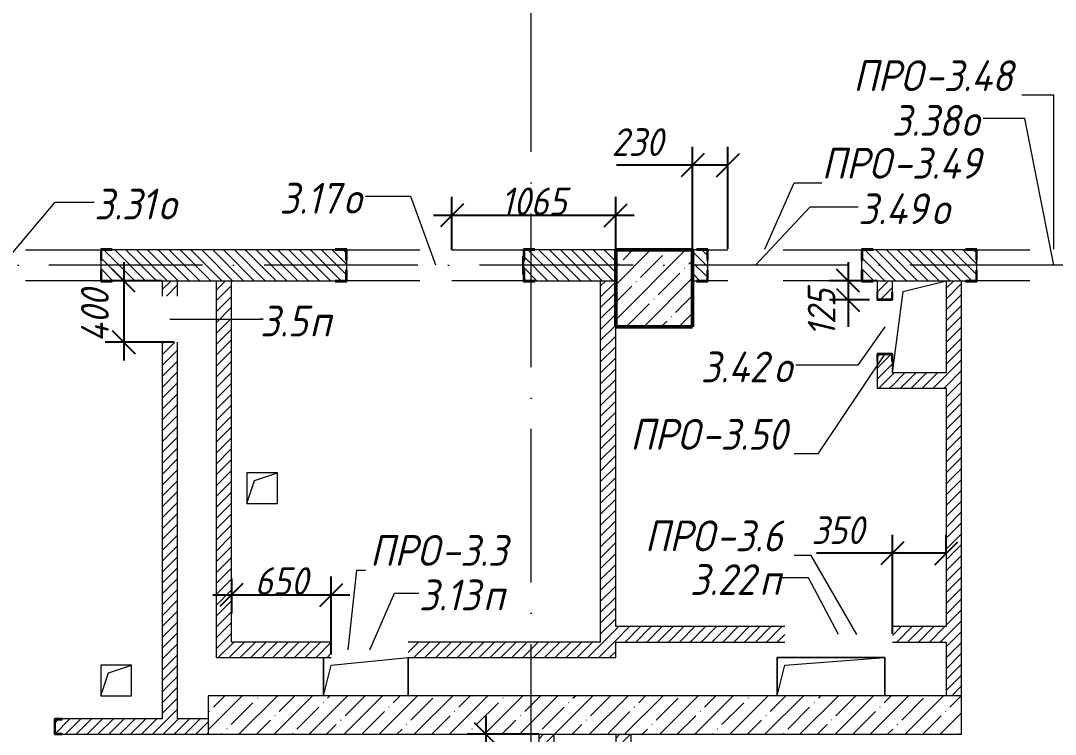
# Model space of a CAD drawing. Header units: millimetres. Extents: x -537608 to 253996, y -217170 to 186033.
# Drawn here: x -172156 to -165425, y 86115 to 90756 of the extents above; entities that cross this region are included whole.
import ezdxf

# ---------------------------------------------------------------- set-up
doc = ezdxf.new("R2010")
doc.units = ezdxf.units.MM
doc.linetypes.add('50_200_ШТРИХ_1Т_ш5_п1_п1_', pattern=[1400, 1000, -200, 0, -200])
for name, color, linetype, lineweight in [('A-____-____-DIMS', 7, 'Continuous', 9), ('A-FLOR-____-OTLN', 7, 'Continuous', 9), ('A-GENM-____-IDEN', 7, 'Continuous', 9), ('A-GENM-____-MCUT', 7, 'Continuous', 25), ('A-GENM-____-OTLN', 7, 'Continuous', 9), ('A-GENM-____-OTLN-1', 7, 'Continuous', 25), ('A-GLAZ-____-IDEN', 7, 'Continuous', 9), ('A-WALL-____-MCUT-1', 7, 'Continuous', 9), ('A-WALL-____-MCUT-3', 7, 'Continuous', 9), ('A-WALL-____-PATT-1', 7, 'Continuous', 9), ('A-WALL-FNSH-MCUT-1', 7, 'Continuous', 9), ('I-WALL-____-OTLN', 7, 'Continuous', 9), ('S-COLS-____-MCUT', 7, 'Continuous', 50), ('S-COLS-____-OTLN', 7, 'Continuous', 9), ('S-GRID-____-OTLN-1', 7, '50_200_ШТРИХ_1Т_ш5_п1_п1_', 9)]:
    doc.layers.add(name, color=color, linetype=linetype, lineweight=lineweight)
doc.styles.add('ISOCPEUR_I_10', font='isocpeui.ttf', dxfattribs={"width": 0.9, "height": 180})
doc.styles.add('ISOCPEUR_I_9', font='isocpeui.ttf', dxfattribs={"width": 0.9, "height": 250})
doc.dimstyles.new('ISO-1_8_0_9К_СРЕДНИЙ_Кладочные_3', dxfattribs={"dimscale": 304.8, "dimtxt": 179.276612, "dimasz": 0.492126, "dimexe": 0.393701, "dimexo": 0, "dimgap": 0, "dimtad": 1, "dimdec": 3, "dimrnd": 0.001, "dimdsep": 46, "dimtxsty": 'ISOCPEUR_I_10', "dimblk1": 'OBLIQUE', "dimblk2": 'OBLIQUE', "dimsah": 1, "dimcen": 0.09, "dimdle": 0.393701, "dimazin": 0, "dimtfac": 1, "dimtdec": 4, "dimtix": 1, "dimtmove": 0, "dimatfit": 3, "dimfxl": 1, "dimtvp": 1, "dimtolj": 1, "dimtzin": 0, "dimarcsym": 2})
doc.dimstyles.new('ISO-1_8_0_9К_СРЕДНИЙ_Кладочные_4', dxfattribs={"dimscale": 304.8, "dimtxt": 179.276612, "dimasz": 0.492126, "dimexe": 0.393701, "dimexo": 0, "dimgap": 0, "dimtad": 1, "dimdec": 3, "dimrnd": 0.001, "dimdsep": 46, "dimtxsty": 'ISOCPEUR_I_10', "dimblk1": 'OBLIQUE', "dimblk2": 'OBLIQUE', "dimsah": 1, "dimcen": 0.09, "dimdle": 0.393701, "dimazin": 0, "dimtfac": 1, "dimtdec": 4, "dimtix": 1, "dimtmove": 1, "dimatfit": 3, "dimfxl": 1, "dimtvp": 1, "dimtolj": 1, "dimtzin": 0, "dimarcsym": 2})
doc.dimstyles.new('ISO-1_8_0_9К_СРЕДНИЙ_Кладочные_5', dxfattribs={"dimscale": 304.8, "dimtxt": 179.276612, "dimasz": 0.492126, "dimexe": 0.393701, "dimexo": 0, "dimgap": 0, "dimtad": 1, "dimdec": 3, "dimrnd": 0.001, "dimdsep": 46, "dimtxsty": 'ISOCPEUR_I_10', "dimblk1": 'OBLIQUE', "dimblk2": 'OBLIQUE', "dimsah": 1, "dimcen": 0.09, "dimdle": 0.393701, "dimazin": 0, "dimtfac": 1, "dimtdec": 4, "dimtix": 1, "dimtmove": 2, "dimatfit": 3, "dimfxl": 1, "dimtvp": 1, "dimtolj": 1, "dimtzin": 0, "dimarcsym": 2})
pattern_1 = [(135, (-178684.97, 83184.237), (-35.35534, -35.35534), [])]
pattern_2 = [(45, (-178684.97, 83184.237), (-35.35534, 35.35534), [])]

# ---------------------------------------------------------------- blocks, each defined once
blk = doc.blocks.new('BSC_Колонна _Прямоугольная - 500х500-V70-АР1_План отверстий 3 этажа в осях 1-64_А-ГГ')
at = {"layer": 'S-COLS-____-OTLN'}
h = blk.add_hatch(dxfattribs=at)
h.set_pattern_fill('FP_107', color=256, style=0, pattern_type=2)
h.set_pattern_definition([(45, (-10650, -5831.04), (-114.0493, 114.0493), []), (45, (-10535.95, -5831.04), (-114.0493, 114.0493), [201.612, -40.322, 3.353, -36.97])])
h.paths.add_polyline_path([(-58.9, -250), (250, -250), (250, 250), (-250, 250), (-250, -250)], flags=0)
at = {"layer": 'S-COLS-____-MCUT'}
for p, q in [((250, 250), (-250, 250)), ((-250, 250), (-250, -250)), ((250, -250), (250, 250)), ((-250, -250), (250, -250))]:
    blk.add_line(p, q, dxfattribs=at)
blk = doc.blocks.new('Фахверк_СКБ_Уголок - 200_3960_зеркало-28268689-АР1_План отверстий 3 этажа в осях 1-64_А-ГГ')
at = {"layer": 'A-GENM-____-MCUT'}
for p, q in [((200, 156), (125, 156)), ((125, 156), (125, 81)), ((131, 81), (131, 150)), ((131, 150), (200, 150)), ((200, 150), (200, 156)), ((125, 81), (131, 81)), ((131, 19), (125, 19)), ((125, 19), (125, -56)), ((131, -50), (131, 19)), ((125, -56), (200, -56)), ((200, -50), (131, -50)), ((200, -56), (200, -50))]:
    blk.add_line(p, q, dxfattribs=at)
blk = doc.blocks.new('154_Стойка_СКБ_Уголок - СМ-2180_200-28268025-АР1_План отверстий 3 этажа в осях 1-64_А-ГГ')
at = {"layer": 'A-GENM-____-MCUT'}
for p, q in [((125, 156), (125, 81)), ((200, 156), (125, 156)), ((131, 81), (131, 150)), ((131, 150), (200, 150)), ((200, 150), (200, 156)), ((125, 81), (131, 81)), ((131, 19), (125, 19)), ((125, 19), (125, -56)), ((131, -50), (131, 19)), ((125, -56), (200, -56)), ((200, -50), (131, -50)), ((200, -56), (200, -50))]:
    blk.add_line(p, q, dxfattribs=at)
blk = doc.blocks.new('Стойка_Влож_Полоса боковая - Полоса-V165-АР1_План отверстий 3 этажа в осях 1-64_А-ГГ')
at = {"layer": 'A-GENM-____-OTLN'}
for p, q in [((-5, 60), (0, 60)), ((-5, -60), (-5, 60)), ((0, -60), (-5, -60))]:
    blk.add_line(p, q, dxfattribs=at)
blk = doc.blocks.new('154_Фахверк_СКБ_Швеллер - Тип_100_3960-28331862-АР1_План отверстий 3 этажа в осях 1-64_А-ГГ')
at = {"layer": 'A-GENM-____-MCUT'}
for p, q in [((175, 50), (125, 50)), ((125, 50), (125, -50)), ((128, 47), (175, 47)), ((128, -47), (128, 47)), ((175, 47), (175, 50)), ((125, -50), (175, -50)), ((175, -47), (128, -47)), ((175, -50), (175, -47))]:
    blk.add_line(p, q, dxfattribs=at)
blk = doc.blocks.new('AR_Отверстие прямоугольное _в плите_ - AR_Отверстие прямоугольное _в плите_-30459207-АР1_План отверстий 3 этажа в осях 1-64_А-ГГ')
at = {"layer": 'A-GENM-____-OTLN'}
for p, q in [((100, 100), (-100, 100)), ((-100, 100), (-100, -100)), ((-50, 50), (100, 100)), ((100, -100), (100, 100)), ((-100, -100), (-50, 50)), ((-100, -100), (100, -100))]:
    blk.add_line(p, q, dxfattribs=at)
blk = doc.blocks.new('AR_Отверстие прямоугольное _в плите_ - AR_Отверстие прямоугольное _в плите_-30459209-АР1_План отверстий 3 этажа в осях 1-64_А-ГГ')
at = {"layer": 'A-GENM-____-OTLN'}
for p, q in [((-275, 125), (-275, -125)), ((-275, -125), (-225, 75)), ((-225, 75), (275, 125)), ((275, -125), (275, 125))]:
    blk.add_line(p, q, dxfattribs=at)
blk = doc.blocks.new('AR_Отверстие прямоугольное _в плите_ - AR_Отверстие прямоугольное _в плите_-30459221-АР1_План отверстий 3 этажа в осях 1-64_А-ГГ')
at = {"layer": 'A-GENM-____-OTLN'}
for p, q in [((350, 125), (-350, 125)), ((-350, 125), (-350, -125)), ((-350, -125), (-300, 75)), ((-300, 75), (350, 125)), ((350, -125), (350, 125))]:
    blk.add_line(p, q, dxfattribs=at)
blk = doc.blocks.new('AR_Отверстие прямоугольное _в плите_ - AR_Отверстие прямоугольное _в плите_-30552533-АР1_План отверстий 3 этажа в осях 1-64_А-ГГ')
at = {"layer": 'A-GENM-____-OTLN'}
for p, q in [((-105, 230), (175, 300)), ((-175, -300), (-105, 230))]:
    blk.add_line(p, q, dxfattribs=at)
blk = doc.blocks.new('154_Фахверк_СКБ_Швеллер - Тип_100_3960_зеркало-29769493-АР1_План отверстий 3 этажа в осях 1-64_А-ГГ')
at = {"layer": 'A-GENM-____-MCUT'}
for p, q in [((175, 50), (125, 50)), ((125, 50), (125, -50)), ((128, 47), (175, 47)), ((128, -47), (128, 47)), ((175, 47), (175, 50)), ((125, -50), (175, -50)), ((175, -47), (128, -47)), ((175, -50), (175, -47))]:
    blk.add_line(p, q, dxfattribs=at)
blk = doc.blocks.new('_Oblique')
at = {"color": 0, "linetype": 'ByBlock', "lineweight": -2}
blk.add_line((-0.5, -0.5), (0.5, 0.5), dxfattribs=at)
blk = doc.blocks.new('*D1095')
at = {"layer": 'A-____-____-DIMS', "color": 0, "lineweight": -2, "transparency": 16777216}
for p, q in [((-171485.6, 89185.3), (-171485.6, 88545.3)), ((-171235, 89065.3), (-171605.6, 89065.3)), ((-171159.5, 88665.3), (-171605.6, 88665.3))]:
    blk.add_line(p, q, dxfattribs=at)
at = {"layer": 'Defpoints', "color": 0, "transparency": 16777216}
for p in [(-171235, 89065.3), (-171485.6, 88665.3), (-171159.5, 88665.3)]:
    blk.add_point(p, dxfattribs=at)
at = {"layer": 'A-____-____-DIMS', "color": 0, "lineweight": -2, "transparency": 16777216, "xscale": 150, "yscale": 150, "zscale": 150}
for p, rotation in [((-171485.6, 89065.3), 90), ((-171485.6, 88665.3), 270)]:
    blk.add_blockref('_Oblique', p, dxfattribs=dict(at, rotation=rotation))
at = {"layer": 'A-____-____-DIMS', "color": 0, "transparency": 16777216, "insert": (-171762.8, 88665.7), "char_height": 180, "width": 426.127, "attachment_point": 1, "rotation": 90, "line_spacing_factor": 1.149209, "style": 'ISOCPEUR_I_10'}
blk.add_mtext('\\A1;400', dxfattribs=at)
blk = doc.blocks.new('*D1099')
at = {"layer": 'A-____-____-DIMS', "color": 0, "lineweight": -2, "transparency": 16777216}
for p, q in [((-166485, 86767.8), (-166485, 87412.8)), ((-166135, 87283.7), (-166135, 87412.8)), ((-166485, 87292.8), (-166979.1, 87292.8)), ((-166135, 87292.8), (-166605, 87292.8))]:
    blk.add_line(p, q, dxfattribs=at)
at = {"layer": 'Defpoints', "color": 0, "transparency": 16777216}
for p in [(-166135, 87292.8), (-166135, 87283.7), (-166485, 86767.8)]:
    blk.add_point(p, dxfattribs=at)
at = {"layer": 'A-____-____-DIMS', "color": 0, "lineweight": -2, "transparency": 16777216, "xscale": 150, "yscale": 150, "zscale": 150, "rotation": 180}
blk.add_blockref('_Oblique', (-166485, 87292.8), dxfattribs=at)
at = {"layer": 'A-____-____-DIMS', "color": 0, "lineweight": -2, "transparency": 16777216, "xscale": 150, "yscale": 150, "zscale": 150}
blk.add_blockref('_Oblique', (-166135, 87292.8), dxfattribs=at)
at = {"layer": 'A-____-____-DIMS', "color": 0, "transparency": 16777216, "insert": (-167011.8, 87532.8), "char_height": 180, "width": 409.578, "attachment_point": 1, "line_spacing_factor": 1.149209, "style": 'ISOCPEUR_I_10'}
blk.add_mtext('\\A1;350', dxfattribs=at)
blk = doc.blocks.new('*D1100')
at = {"layer": 'A-____-____-DIMS', "color": 0, "lineweight": -2, "transparency": 16777216}
for p, q in [((-170785, 87127.5), (-170785, 86901.4)), ((-170135, 86633.3), (-170135, 87141.4)), ((-170905, 87021.4), (-170015, 87021.4))]:
    blk.add_line(p, q, dxfattribs=at)
at = {"layer": 'Defpoints', "color": 0, "transparency": 16777216}
for p in [(-170785, 87127.5), (-170135, 87021.4), (-170135, 86633.3)]:
    blk.add_point(p, dxfattribs=at)
at = {"layer": 'A-____-____-DIMS', "color": 0, "lineweight": -2, "transparency": 16777216, "xscale": 150, "yscale": 150, "zscale": 150, "rotation": 180}
blk.add_blockref('_Oblique', (-170785, 87021.4), dxfattribs=at)
at = {"layer": 'A-____-____-DIMS', "color": 0, "lineweight": -2, "transparency": 16777216, "xscale": 150, "yscale": 150, "zscale": 150}
blk.add_blockref('_Oblique', (-170135, 87021.4), dxfattribs=at)
at = {"layer": 'A-____-____-DIMS', "color": 0, "transparency": 16777216, "insert": (-170460, 87111.4), "char_height": 180, "width": 409.578, "attachment_point": 5, "style": 'ISOCPEUR_I_10'}
blk.add_mtext('\\A1;650', dxfattribs=at)
blk = doc.blocks.new('*D1101')
at = {"layer": 'A-____-____-DIMS', "color": 0, "lineweight": -2, "transparency": 16777216}
for p, q in [((-169129.5, 86235.3), (-169129.5, 85965.3)), ((-168785, 86115.3), (-169249.5, 86115.3)), ((-168719.8, 85965.3), (-169249.5, 85965.3)), ((-169129.5, 85965.3), (-169129.5, 85803.2))]:
    blk.add_line(p, q, dxfattribs=at)
at = {"layer": 'Defpoints', "color": 0, "transparency": 16777216}
for p in [(-168785, 86115.3), (-169129.5, 85965.3), (-168719.8, 85965.3)]:
    blk.add_point(p, dxfattribs=at)
at = {"layer": 'A-____-____-DIMS', "color": 0, "lineweight": -2, "transparency": 16777216, "xscale": 150, "yscale": 150, "zscale": 150}
for p, rotation in [((-169129.5, 86115.3), 90), ((-169129.5, 85965.3), 270)]:
    blk.add_blockref('_Oblique', p, dxfattribs=dict(at, rotation=rotation))
at = {"layer": 'A-____-____-DIMS', "color": 0, "transparency": 16777216, "insert": (-169389.8, 85739.1), "char_height": 180, "width": 368.207, "attachment_point": 1, "rotation": 90, "line_spacing_factor": 1.149209, "style": 'ISOCPEUR_I_10'}
blk.add_mtext('\\A1;150', dxfattribs=at)
blk = doc.blocks.new('*D1279')
at = {"layer": 'A-____-____-DIMS', "color": 0, "lineweight": -2, "transparency": 16777216}
for p, q in [((-169350, 89265.3), (-169350, 89610.8)), ((-168285, 89265.3), (-168285, 89610.8)), ((-169470, 89490.8), (-168165, 89490.8))]:
    blk.add_line(p, q, dxfattribs=at)
at = {"layer": 'Defpoints', "color": 0, "transparency": 16777216}
for p in [(-168285, 89490.8), (-169350, 89265.3), (-168285, 89265.3)]:
    blk.add_point(p, dxfattribs=at)
at = {"layer": 'A-____-____-DIMS', "color": 0, "lineweight": -2, "transparency": 16777216, "xscale": 150, "yscale": 150, "zscale": 150, "rotation": 180}
blk.add_blockref('_Oblique', (-169350, 89490.8), dxfattribs=at)
at = {"layer": 'A-____-____-DIMS', "color": 0, "lineweight": -2, "transparency": 16777216, "xscale": 150, "yscale": 150, "zscale": 150}
blk.add_blockref('_Oblique', (-168285, 89490.8), dxfattribs=at)
at = {"layer": 'A-____-____-DIMS', "color": 0, "transparency": 16777216, "insert": (-168817.5, 89580.8), "char_height": 180, "width": 504.733, "attachment_point": 5, "style": 'ISOCPEUR_I_10'}
blk.add_mtext('\\A1;1065', dxfattribs=at)
blk = doc.blocks.new('*D1280')
at = {"layer": 'A-____-____-DIMS', "color": 0, "lineweight": -2, "transparency": 16777216}
for p, q in [((-167785, 89265.3), (-167785, 89936.5)), ((-167555, 89271.3), (-167555, 89936.5)), ((-167785, 89816.5), (-168279.1, 89816.5)), ((-167555, 89816.5), (-167905, 89816.5))]:
    blk.add_line(p, q, dxfattribs=at)
at = {"layer": 'Defpoints', "color": 0, "transparency": 16777216}
for p in [(-167555, 89816.5), (-167785, 89265.3), (-167555, 89271.3)]:
    blk.add_point(p, dxfattribs=at)
at = {"layer": 'A-____-____-DIMS', "color": 0, "lineweight": -2, "transparency": 16777216, "xscale": 150, "yscale": 150, "zscale": 150, "rotation": 180}
blk.add_blockref('_Oblique', (-167785, 89816.5), dxfattribs=at)
at = {"layer": 'A-____-____-DIMS', "color": 0, "lineweight": -2, "transparency": 16777216, "xscale": 150, "yscale": 150, "zscale": 150}
blk.add_blockref('_Oblique', (-167555, 89816.5), dxfattribs=at)
at = {"layer": 'A-____-____-DIMS', "color": 0, "transparency": 16777216, "insert": (-168311.8, 90056.5), "char_height": 180, "width": 409.578, "attachment_point": 1, "line_spacing_factor": 1.149209, "style": 'ISOCPEUR_I_10'}
blk.add_mtext('\\A1;230', dxfattribs=at)
blk = doc.blocks.new('*D1250')
at = {"layer": 'A-____-____-DIMS', "color": 0, "lineweight": -2, "transparency": 16777216}
for p, q in [((-166773.1, 89185.3), (-166773.1, 88940.3)), ((-166585, 89065.3), (-166893.1, 89065.3)), ((-166635, 88940.3), (-166893.1, 88940.3)), ((-166773.1, 88940.3), (-166773.1, 88765.9))]:
    blk.add_line(p, q, dxfattribs=at)
at = {"layer": 'Defpoints', "color": 0, "transparency": 16777216}
for p in [(-166585, 89065.3), (-166773.1, 88940.3), (-166635, 88940.3)]:
    blk.add_point(p, dxfattribs=at)
at = {"layer": 'A-____-____-DIMS', "color": 0, "lineweight": -2, "transparency": 16777216, "xscale": 150, "yscale": 150, "zscale": 150}
for p, rotation in [((-166773.1, 89065.3), 90), ((-166773.1, 88940.3), 270)]:
    blk.add_blockref('_Oblique', p, dxfattribs=dict(at, rotation=rotation))
at = {"layer": 'A-____-____-DIMS', "color": 0, "transparency": 16777216, "insert": (-167035.7, 88701.8), "char_height": 180, "width": 368.207, "attachment_point": 1, "rotation": 90, "line_spacing_factor": 1.149209, "style": 'ISOCPEUR_I_10'}
blk.add_mtext('\\A1;125', dxfattribs=at)

msp = doc.modelspace()

# ---------------------------------------------------------------- hatches: boundary and pattern name
at = {"layer": 'A-WALL-____-PATT-1'}
h = msp.add_hatch(dxfattribs=at)
h.set_pattern_fill('FP_6', color=256, style=0, pattern_type=2)
h.set_pattern_definition(pattern_1)
h.paths.add_polyline_path([(-168878.9702, 89065.2788), (-168284.9702, 89065.2788), (-168284.9702, 89265.2788), (-168878.9702, 89265.2788), (-168878.9702, 89196.2788), (-168884.9702, 89196.2788), (-168884.9702, 89134.2788), (-168878.9702, 89134.2788)], flags=0)
h.paths.add_polyline_path([(-171628.7899, 89065.2788), (-170040.9702, 89065.2788), (-170040.9702, 89134.2788), (-170034.9702, 89134.2788), (-170034.9702, 89196.2788), (-170040.9702, 89196.2788), (-170040.9702, 89265.2788), (-171628.9702, 89265.2788), (-171628.9702, 89196.2788), (-171634.9702, 89196.2788), (-171634.9702, 89134.2788), (-171628.9702, 89134.2788), (-171628.9702, 89065.2788)], flags=0)
h.paths.add_polyline_path([(-172884.9702, 89065.2788), (-172790.9702, 89065.2788), (-172790.9702, 89134.2788), (-172784.9702, 89134.2788), (-172784.9702, 89196.2788), (-172790.9702, 89196.2788), (-172790.9702, 89265.2788), (-172884.9702, 89265.2788), (-172884.9702, 89159.2788)], flags=0)
h = msp.add_hatch(dxfattribs=at)
h.set_pattern_fill('FP_6', color=256, style=0, pattern_type=2)
h.set_pattern_definition(pattern_1)
h.paths.add_polyline_path([(-164284.9702, 89065.2788), (-164284.9702, 89265.2788), (-164778.9702, 89265.2788), (-164778.9702, 89196.2788), (-164784.9702, 89196.2788), (-164784.9702, 89134.2788), (-164778.9702, 89134.2788), (-164778.9702, 89065.2788), (-164558.9328, 89065.2788)], flags=0)
h.paths.add_polyline_path([(-166326.3971, 89065.2788), (-165940.9702, 89065.2788), (-165940.9702, 89134.2788), (-165934.9702, 89134.2788), (-165934.9702, 89196.2788), (-165940.9702, 89196.2788), (-165940.9702, 89265.2788), (-166678.9702, 89265.2788), (-166678.9702, 89196.2788), (-166684.9702, 89196.2788), (-166684.9702, 89134.2788), (-166678.9702, 89134.2788), (-166678.9702, 89065.2788), (-166609.9702, 89065.2788)], flags=0)
h.paths.add_polyline_path([(-167784.9702, 89065.2788), (-167690.9702, 89065.2788), (-167690.9702, 89134.2788), (-167684.9702, 89134.2788), (-167684.9702, 89196.2788), (-167690.9702, 89196.2788), (-167690.9702, 89265.2788), (-167784.9702, 89265.2788), (-167784.9702, 89078.4724)], flags=0)
h = msp.add_hatch(dxfattribs=at)
h.set_pattern_fill('FP_5', color=256, style=0, pattern_type=2)
h.set_pattern_definition(pattern_2)
h.paths.add_polyline_path([(-171234.9702, 86215.2788), (-171134.9702, 86215.2788), (-171134.9702, 88665.2788), (-171234.9702, 88665.2788), (-171234.9702, 87358.4116)], flags=0)
h.paths.add_polyline_path([(-171234.9702, 88965.2788), (-171134.9702, 88965.2788), (-171134.9702, 89065.2788), (-171234.9702, 89065.2788)], flags=0)
h = msp.add_hatch(dxfattribs=at)
h.set_pattern_fill('FP_5', color=256, style=0, pattern_type=2)
h.set_pattern_definition(pattern_2)
h.paths.add_polyline_path([(-170784.9702, 86715.2788), (-170784.9702, 89065.2788), (-170884.9702, 89065.2788), (-170884.9702, 86715.2788)], flags=0)
h = msp.add_hatch(dxfattribs=at)
h.set_pattern_fill('FP_5', color=256, style=0, pattern_type=2)
h.set_pattern_definition(pattern_2)
h.paths.add_polyline_path([(-168384.9702, 86715.2788), (-168284.9702, 86715.2788), (-168284.9702, 89065.2788), (-168384.9702, 89065.2788), (-168384.9702, 87358.4116)], flags=0)
h = msp.add_hatch(dxfattribs=at)
h.set_pattern_fill('FP_5', color=256, style=0, pattern_type=2)
h.set_pattern_definition(pattern_2)
h.paths.add_polyline_path([(-166484.9702, 88365.2788), (-166484.9702, 88540.2788), (-166487.9702, 88540.2788), (-166487.9702, 88587.2788), (-166581.9702, 88587.2788), (-166581.9702, 88540.2788), (-166584.9702, 88540.2788), (-166584.9702, 88365.2788)], flags=0)
h.paths.add_polyline_path([(-166487.9702, 88943.2788), (-166487.9702, 88990.2788), (-166484.9702, 88990.2788), (-166484.9702, 89065.2788), (-166584.9702, 89065.2788), (-166584.9702, 88990.2788), (-166581.9702, 88990.2788), (-166581.9702, 88943.2788), (-166564.6369, 88943.2788)], flags=0)
h = msp.add_hatch(dxfattribs=at)
h.set_pattern_fill('FP_5', color=256, style=0, pattern_type=2)
h.set_pattern_definition(pattern_2)
h.paths.add_polyline_path([(-166034.9702, 86365.2788), (-166034.9702, 89065.2788), (-166134.9702, 89065.2788), (-166134.9702, 86365.2788)], flags=0)
h = msp.add_hatch(dxfattribs=at)
h.set_pattern_fill('FP_5', color=256, style=0, pattern_type=2)
h.set_pattern_definition(pattern_2)
h.paths.add_polyline_path([(-166134.9702, 88365.2788), (-166134.9702, 88465.2788), (-166484.9702, 88465.2788), (-166484.9702, 88365.2788), (-166326.3971, 88365.2788)], flags=0)
h = msp.add_hatch(dxfattribs=at)
h.set_pattern_fill('FP_5', color=256, style=0, pattern_type=2)
h.set_pattern_definition(pattern_2)
h.paths.add_polyline_path([(-166326.3971, 86715.2788), (-166134.9702, 86715.2788), (-166134.9702, 86815.2788), (-166484.9702, 86815.2788), (-166484.9702, 86715.2788)], flags=0)
h.paths.add_polyline_path([(-167184.9702, 86715.2788), (-167184.9702, 86815.2788), (-168284.9702, 86815.2788), (-168284.9702, 86715.2788), (-168093.8614, 86715.2788)], flags=0)
h = msp.add_hatch(dxfattribs=at)
h.set_pattern_fill('FP_5', color=256, style=0, pattern_type=2)
h.set_pattern_definition(pattern_2)
h.paths.add_polyline_path([(-168284.9702, 86615.2788), (-168284.9702, 86715.2788), (-169634.9702, 86715.2788), (-169634.9702, 86615.2788)], flags=0)
h.paths.add_polyline_path([(-170134.9702, 86615.2788), (-170134.9702, 86715.2788), (-170884.9702, 86715.2788), (-170884.9702, 86615.2788)], flags=0)
h = msp.add_hatch(dxfattribs=at)
h.set_pattern_fill('FP_38', color=256, style=0, pattern_type=2)
h.set_pattern_definition([(45, (-178684.97, 83184.24), (-114.0493, 114.0493), []), (45, (-178570.92, 83184.24), (-114.0493, 114.0493), [201.612, -40.322, 3.353, -36.97])])
h.paths.add_polyline_path([(-166034.9702, 86115.2788), (-166034.9702, 86365.2788), (-170934.9702, 86365.2788), (-170934.9702, 86115.2788), (-166326.3971, 86115.2788)], flags=0)
h = msp.add_hatch(dxfattribs=at)
h.set_pattern_fill('FP_5', color=256, style=0, pattern_type=2)
h.set_pattern_definition(pattern_2)
h.paths.add_polyline_path([(-170934.9702, 86115.2788), (-170934.9702, 86215.2788), (-171884.9702, 86215.2788), (-171884.9702, 86212.2788), (-171931.9702, 86212.2788), (-171931.9702, 86118.2788), (-171884.9702, 86118.2788), (-171884.9702, 86115.2788), (-171628.7899, 86115.2788)], flags=0)
h = msp.add_hatch(dxfattribs=at)
h.set_pattern_fill('FP_5', color=256, style=0, pattern_type=2)
h.set_pattern_definition(pattern_2)
h.paths.add_polyline_path([(-168684.9702, 81515.2788), (-168684.9702, 81765.2788), (-168784.9702, 81765.2788), (-168784.9702, 81515.2788)], flags=0)
h.paths.add_polyline_path([(-168784.9702, 82165.2788), (-168684.9702, 82165.2788), (-168684.9702, 83715.2788), (-168687.9702, 83715.2788), (-168687.9702, 83762.2788), (-168781.9702, 83762.2788), (-168781.9702, 83715.2788), (-168784.9702, 83715.2788), (-168784.9702, 82198.2294)], flags=0)
h.paths.add_polyline_path([(-168781.7787, 83765.2788), (-168684.9702, 83765.2788), (-168684.9702, 85565.2788), (-168784.9702, 85565.2788), (-168784.9702, 83765.2788), (-168781.9702, 83765.2788)], flags=0)
h.paths.add_polyline_path([(-168687.9702, 85968.2788), (-168687.9702, 86015.2788), (-168684.9702, 86015.2788), (-168684.9702, 86115.2788), (-168784.9702, 86115.2788), (-168784.9702, 86015.2788), (-168781.9702, 86015.2788), (-168781.9702, 85968.2788)], flags=0)
h = msp.add_hatch(dxfattribs=at)
h.set_pattern_fill('FP_5', color=256, style=0, pattern_type=2)
h.set_pattern_definition(pattern_2)
h.paths.add_polyline_path([(-168184.9702, 81765.2788), (-168184.9702, 83715.2788), (-168187.9702, 83715.2788), (-168187.9702, 83762.2788), (-168281.9702, 83762.2788), (-168281.9702, 83715.2788), (-168284.9702, 83715.2788), (-168284.9702, 81765.2788)], flags=0)
h.paths.add_polyline_path([(-168184.9702, 84165.2788), (-168184.9702, 86115.2788), (-168284.9702, 86115.2788), (-168284.9702, 84165.2788)], flags=0)

# ---------------------------------------------------------------- linework, layer by layer
at = {"layer": 'A-FLOR-____-OTLN'}
for p, q in [((-170184.9702, 86365.2788), (-170184.9702, 86615.2788)), ((-169634.9702, 86615.2788), (-169634.9702, 86365.2788)), ((-167234.9702, 86615.2788), (-166534.9702, 86615.2788)), ((-167234.9702, 86365.2788), (-167234.9702, 86615.2788)), ((-166534.9702, 86615.2788), (-166534.9702, 86365.2788))]:
    msp.add_line(p, q, dxfattribs=at)
at = {"layer": 'A-GENM-____-IDEN'}
for p, q in [((-165434.9702, 90271.2461), (-165644.0487, 90271.2461)), ((-165434.9702, 89271.2788), (-165434.9702, 90271.2461)), ((-167314.9702, 89271.2788), (-167124.0543, 89701.5883)), ((-167124.0543, 89701.5883), (-166944.9702, 89701.5883)), ((-166534.9702, 88590.2788), (-166969.9001, 87938.4904)), ((-166969.9001, 87938.4904), (-167124.6693, 87938.4904)), ((-167014.4564, 87278.3089), (-167124.6693, 87278.3089)), ((-166716.0226, 86765.2788), (-167014.4564, 87278.3089)), ((-170026.0852, 86665.2788), (-169969.5553, 87183.6918)), ((-169969.5553, 87183.6918), (-169913.0254, 87183.6918))]:
    msp.add_line(p, q, dxfattribs=at)
at = {"layer": 'A-GLAZ-____-IDEN'}
for p, q in [((-165624.5501, 90119.7978), (-165893.8994, 90119.7978)), ((-165434.9702, 89165.2788), (-165624.5501, 90119.7978)), ((-169617.6742, 89613.5886), (-169913.0254, 89613.5886)), ((-169454.9702, 89165.2788), (-169617.6742, 89613.5886)), ((-172274.9702, 89165.2788), (-171931.4941, 89575.7326)), ((-171931.4941, 89575.7326), (-171676.6291, 89575.7326)), ((-167374.9702, 89165.2788), (-167018.9264, 89545.2342)), ((-167018.9264, 89545.2342), (-166706.8197, 89545.2342)), ((-171184.9702, 88815.2788), (-170577.1357, 88815.1504)), ((-170577.1357, 88815.1504), (-170598.0056, 88815.1504)), ((-166534.9702, 88765.2788), (-166709.653, 88516.5067)), ((-166709.653, 88516.5067), (-167112.9734, 88516.5067)), ((-167030.2174, 87133.7788), (-167207.4616, 87133.7788)), ((-166834.9702, 86765.2788), (-167030.2174, 87133.7788)), ((-169884.9702, 86665.2788), (-169724.8331, 87033.7788)), ((-169724.8331, 87033.7788), (-169564.696, 87033.7788))]:
    msp.add_line(p, q, dxfattribs=at)
at = {"layer": 'A-WALL-____-MCUT-1'}
for p, q in [((-166034.9702, 86365.2788), (-170934.9702, 86365.2788)), ((-170934.9702, 86365.2788), (-170934.9702, 86115.2788)), ((-166034.9702, 86115.2788), (-166034.9702, 86365.2788)), ((-170934.9702, 86115.2788), (-166034.9702, 86115.2788))]:
    msp.add_line(p, q, dxfattribs=at)
at = {"layer": 'A-WALL-____-MCUT-3'}
for p, q in [((-170109.9702, 89265.2788), (-171559.9702, 89265.2788)), ((-168284.9702, 89265.2788), (-168809.9702, 89265.2788)), ((-167759.9702, 89265.2788), (-167784.9702, 89265.2788)), ((-166009.9702, 89265.2788), (-166609.9702, 89265.2788)), ((-171634.9702, 89196.2788), (-171634.9702, 89134.2788)), ((-170034.9702, 89134.2788), (-170034.9702, 89196.2788)), ((-168884.9702, 89196.2788), (-168884.9702, 89134.2788)), ((-167684.9702, 89134.2788), (-167684.9702, 89196.2788)), ((-166684.9702, 89196.2788), (-166684.9702, 89134.2788)), ((-165934.9702, 89134.2788), (-165934.9702, 89196.2788)), ((-171559.9702, 89065.2788), (-170109.9702, 89065.2788)), ((-168809.9702, 89065.2788), (-168284.9702, 89065.2788)), ((-167784.9702, 89065.2788), (-167759.9702, 89065.2788)), ((-166609.9702, 89065.2788), (-166009.9702, 89065.2788))]:
    msp.add_line(p, q, dxfattribs=at)
at = {"layer": 'A-WALL-FNSH-MCUT-1'}
for p, q in [((-171234.9702, 89065.2788), (-171234.9702, 88965.2788)), ((-171134.9702, 88965.2788), (-171134.9702, 89065.2788)), ((-170884.9702, 89065.2788), (-170884.9702, 86615.2788)), ((-170784.9702, 86715.2788), (-170784.9702, 89065.2788)), ((-168384.9702, 89065.2788), (-168384.9702, 86715.2788)), ((-166584.9702, 89065.2788), (-166584.9702, 88990.2788)), ((-166484.9702, 88990.2788), (-166484.9702, 89065.2788)), ((-166134.9702, 89065.2788), (-166134.9702, 88465.2788)), ((-166034.9702, 86365.2788), (-166034.9702, 89065.2788)), ((-168284.9702, 86815.2788), (-168284.9702, 88765.2788)), ((-171234.9702, 88665.2788), (-171234.9702, 86215.2788)), ((-171134.9702, 86215.2788), (-171134.9702, 88665.2788)), ((-166584.9702, 88540.2788), (-166584.9702, 88365.2788)), ((-166484.9702, 88465.2788), (-166484.9702, 88540.2788)), ((-166134.9702, 88465.2788), (-166484.9702, 88465.2788)), ((-166584.9702, 88365.2788), (-166134.9702, 88365.2788)), ((-166134.9702, 88365.2788), (-166134.9702, 86815.2788)), ((-167184.9702, 86815.2788), (-168284.9702, 86815.2788)), ((-166134.9702, 86815.2788), (-166484.9702, 86815.2788)), ((-170134.9702, 86715.2788), (-170784.9702, 86715.2788)), ((-168384.9702, 86715.2788), (-169634.9702, 86715.2788)), ((-168284.9702, 86615.2788), (-168284.9702, 86715.2788)), ((-168284.9702, 86715.2788), (-167184.9702, 86715.2788)), ((-166484.9702, 86715.2788), (-166134.9702, 86715.2788)), ((-166134.9702, 86715.2788), (-166134.9702, 86365.2788)), ((-170884.9702, 86615.2788), (-170134.9702, 86615.2788)), ((-169634.9702, 86615.2788), (-168284.9702, 86615.2788)), ((-171234.9702, 86215.2788), (-171884.9702, 86215.2788)), ((-170934.9702, 86215.2788), (-171134.9702, 86215.2788)), ((-171884.9702, 86115.2788), (-170934.9702, 86115.2788)), ((-168784.9702, 86115.2788), (-168784.9702, 86015.2788)), ((-168684.9702, 86015.2788), (-168684.9702, 86115.2788)), ((-168284.9702, 86115.2788), (-168284.9702, 84165.2788)), ((-168184.9702, 84165.2788), (-168184.9702, 86115.2788))]:
    msp.add_line(p, q, dxfattribs=at)
at = {"layer": 'I-WALL-____-OTLN'}
for p, q in [((-172124.9702, 89265.2788), (-171634.9702, 89265.2788)), ((-170034.9702, 89265.2788), (-169559.9702, 89265.2788)), ((-169349.9702, 89265.2788), (-168884.9702, 89265.2788)), ((-167684.9702, 89265.2788), (-167554.9702, 89265.2788)), ((-167194.9702, 89265.2788), (-166684.9702, 89265.2788)), ((-165934.9702, 89265.2788), (-165589.9702, 89265.2788)), ((-171634.9702, 89065.2788), (-172124.9702, 89065.2788)), ((-169559.9702, 89065.2788), (-170034.9702, 89065.2788)), ((-168884.9702, 89065.2788), (-169349.9702, 89065.2788)), ((-167554.9702, 89065.2788), (-167684.9702, 89065.2788)), ((-166684.9702, 89065.2788), (-167194.9702, 89065.2788)), ((-165589.9702, 89065.2788), (-165934.9702, 89065.2788))]:
    msp.add_line(p, q, dxfattribs=at)
at = {"layer": 'S-GRID-____-OTLN-1'}
for p, q in [((-168834.9702, 78701.6305), (-168834.9702, 133065.1964)), ((-88366.1829, 89165.2788), (-183353.7404, 89165.2788))]:
    msp.add_line(p, q, dxfattribs=at)

# ---------------------------------------------------------------- block references
at = {"layer": 'A-GENM-____-OTLN'}
for name, p in [('Стойка_Влож_Полоса боковая - Полоса-V165-АР1_План отверстий 3 этажа в осях 1-64_А-ГГ', (-168884.9702, 89165.2788)), ('AR_Отверстие прямоугольное _в плите_ - AR_Отверстие прямоугольное _в плите_-30552533-АР1_План отверстий 3 этажа в осях 1-64_А-ГГ', (-166309.9702, 88765.2788)), ('AR_Отверстие прямоугольное _в плите_ - AR_Отверстие прямоугольное _в плите_-30459207-АР1_План отверстий 3 этажа в осях 1-64_А-ГГ', (-170584.9702, 87715.2788)), ('AR_Отверстие прямоугольное _в плите_ - AR_Отверстие прямоугольное _в плите_-30459207-АР1_План отверстий 3 этажа в осях 1-64_А-ГГ', (-171534.9702, 86465.2788)), ('AR_Отверстие прямоугольное _в плите_ - AR_Отверстие прямоугольное _в плите_-30459209-АР1_План отверстий 3 этажа в осях 1-64_А-ГГ', (-169909.9702, 86490.2788)), ('AR_Отверстие прямоугольное _в плите_ - AR_Отверстие прямоугольное _в плите_-30459221-АР1_План отверстий 3 этажа в осях 1-64_А-ГГ', (-166884.9702, 86490.2788))]:
    msp.add_blockref(name, p, dxfattribs=at)
at = {"layer": 'A-GENM-____-OTLN-1'}
for name, p in [('154_Стойка_СКБ_Уголок - СМ-2180_200-28268025-АР1_План отверстий 3 этажа в осях 1-64_А-ГГ', (-171759.9702, 89115.2788)), ('154_Стойка_СКБ_Уголок - СМ-2180_200-28268025-АР1_План отверстий 3 этажа в осях 1-64_А-ГГ', (-169009.9702, 89115.2788)), ('154_Стойка_СКБ_Уголок - СМ-2180_200-28268025-АР1_План отверстий 3 этажа в осях 1-64_А-ГГ', (-166809.9702, 89115.2788)), ('154_Фахверк_СКБ_Швеллер - Тип_100_3960-28331862-АР1_План отверстий 3 этажа в осях 1-64_А-ГГ', (-172059.9702, 86165.2788))]:
    msp.add_blockref(name, p, dxfattribs=at)
for name, p, rotation in [('154_Стойка_СКБ_Уголок - СМ-2180_200-28268025-АР1_План отверстий 3 этажа в осях 1-64_А-ГГ', (-169909.9702, 89215.2788), 180), ('Фахверк_СКБ_Уголок - 200_3960_зеркало-28268689-АР1_План отверстий 3 этажа в осях 1-64_А-ГГ', (-167559.9702, 89215.2788), 180), ('154_Стойка_СКБ_Уголок - СМ-2180_200-28268025-АР1_План отверстий 3 этажа в осях 1-64_А-ГГ', (-165809.9702, 89215.2788), 180), ('154_Фахверк_СКБ_Швеллер - Тип_100_3960_зеркало-29769493-АР1_План отверстий 3 этажа в осях 1-64_А-ГГ', (-166534.9702, 88815.2788), 90), ('154_Фахверк_СКБ_Швеллер - Тип_100_3960-28331862-АР1_План отверстий 3 этажа в осях 1-64_А-ГГ', (-166534.9702, 88715.2788), 270)]:
    msp.add_blockref(name, p, dxfattribs=dict(at, rotation=rotation))
at = {"layer": 'S-COLS-____-OTLN'}
msp.add_blockref('BSC_Колонна _Прямоугольная - 500х500-V70-АР1_План отверстий 3 этажа в осях 1-64_А-ГГ', (-168034.9702, 89015.2788), dxfattribs=at)

# ---------------------------------------------------------------- texts
at = {"layer": 'A-GENM-____-IDEN', "char_height": 200, "attachment_point": 1, "style": 'ISOCPEUR_I_9'}
for s, insert, width in [('ПРО', (-166739.2045, 90498.3622), 562.784625), ('-3.48', (-166274.8608, 90498.3622), 735.949125), ('ПРО', (-166944.9702, 89928.7044), 562.784625), ('-3.49', (-166480.6264, 89928.7044), 735.949125), ('ПРО', (-168190.4778, 88165.6065), 562.784625), ('-3.50', (-167726.134, 88165.6065), 707.088375), ('ПРО', (-168095.076, 87505.425), 562.784625), ('-3.6', (-167630.7322, 87505.425), 548.35425), ('ПРО', (-169883.4321, 87410.8079), 562.784625), ('-3.3', (-169419.0883, 87410.8079), 548.35425)]:
    msp.add_mtext(s, dxfattribs=dict(at, insert=insert, width=width))
at = {"layer": 'A-GLAZ-____-IDEN', "char_height": 200, "attachment_point": 1, "style": 'ISOCPEUR_I_9'}
for s, insert, width in [('3.38', (-166489.3539, 90207.4124), 548.35425), ('\\fISOCPEUR|b0|i1|c204|p34|;\\W.9;о', (-166036.9164, 90207.4124), 158.734125), ('3.31', (-171676.6291, 89663.3472), 505.063125), ('3.17', (-170472.477, 89701.2031), 505.063125), ('\\fISOCPEUR|b0|i1|c204|p34|;\\W.9;о', (-171259.9104, 89663.3472), 158.734125), ('\\fISOCPEUR|b0|i1|c204|p34|;\\W.9;о', (-170055.7583, 89701.2031), 158.734125), ('3.49', (-166706.8197, 89632.8488), 577.215), ('\\fISOCPEUR|b0|i1|c204|p34|;\\W.9;о', (-166230.5697, 89632.8488), 158.734125), ('3.5', (-170598.0056, 88902.765), 389.620125), ('\\fISOCPEUR|b0|i1|c204|p34|;\\W.9;п', (-170276.5369, 88902.765), 158.734125), ('3.42', (-167731.8238, 88604.1213), 577.215), ('\\fISOCPEUR|b0|i1|c204|p34|;\\W.9;о', (-167255.5738, 88604.1213), 158.734125), ('3.22', (-167802.9162, 87221.3934), 548.35425), ('\\fISOCPEUR|b0|i1|c204|p34|;\\W.9;п', (-167350.4787, 87221.3934), 158.734125), ('3.13', (-169564.696, 87121.3934), 505.063125), ('\\fISOCPEUR|b0|i1|c204|p34|;\\W.9;п', (-169147.9772, 87121.3934), 158.734125)]:
    msp.add_mtext(s, dxfattribs=dict(at, insert=insert, width=width))

# ---------------------------------------------------------------- dimensions: what is measured, and where the dimension line sits
at = {"layer": 'A-____-____-DIMS'}
for base, p1, p2, override, picture, middle in [((-167554.9702, 89816.5356), (-167784.9702, 89265.2788), (-167554.9702, 89271.2788), {"dimpost": '<>', "dimfxl": 230.078248}, '*D1280', (-168107.0338, 89816.5356)), ((-166134.9702, 87292.7977), (-166484.9702, 86767.8177), (-166134.9702, 87283.7017), {"dimpost": '<>', "dimfxl": 623.407009}, '*D1099', (-166807.0338, 87292.7977))]:
    dim = msp.add_linear_dim(base=base, p1=p1, p2=p2, dimstyle='ISO-1_8_0_9К_СРЕДНИЙ_Кладочные_3', override=override, dxfattribs=at)
    dim.commit()
    dim.dimension.update_dxf_attribs({"geometry": picture, "text_midpoint": middle, "dimtype": 160})
for base, p1, p2, override, picture, middle in [((-168284.9702, 89490.8367), (-169349.9702, 89265.2788), (-168284.9702, 89265.2788), {"dimpost": '<>', "dimfxl": 1065}, '*D1279', (-168817.4702, 89580.8367)), ((-170134.9702, 87021.409), (-170784.9702, 87127.475), (-170134.9702, 86633.2874), {"dimpost": '<>', "dimfxl": 816.530102}, '*D1100', (-170459.9702, 87111.409))]:
    dim = msp.add_linear_dim(base=base, p1=p1, p2=p2, dimstyle='ISO-1_8_0_9К_СРЕДНИЙ_Кладочные_4', override=override, dxfattribs=at)
    dim.commit()
    dim.dimension.update_dxf_attribs({"geometry": picture, "text_midpoint": middle})
for base, p1, p2, dimstyle, override, picture, middle in [((-171485.648, 88665.2788), (-171234.9702, 89065.2788), (-171159.493, 88665.2788), 'ISO-1_8_0_9К_СРЕДНИЙ_Кладочные_5', {"dimpost": '<>', "dimfxl": 407.058723}, '*D1095', (-171642.7643, 88878.7313)), ((-166773.1342, 88940.2788), (-166584.9702, 89065.2788), (-166634.9702, 88940.2788), 'ISO-1_8_0_9К_СРЕДНИЙ_Кладочные_3', {"dimpost": '<>', "dimfxl": 134.62912}, '*D1250', (-166915.7433, 88765.8639)), ((-169129.4749, 85965.2788), (-168784.9702, 86115.2788), (-168719.8448, 85965.2788), 'ISO-1_8_0_9К_СРЕДНИЙ_Кладочные_3', {"dimpost": '<>', "dimfxl": 163.52771}, '*D1101', (-169269.7522, 85803.1931))]:
    dim = msp.add_linear_dim(base=base, p1=p1, p2=p2, angle=90, dimstyle=dimstyle, override=override, dxfattribs=at)
    dim.commit()
    dim.dimension.update_dxf_attribs({"geometry": picture, "text_midpoint": middle, "dimtype": 160, "text_rotation": 90})

doc.saveas('drawing.dxf')
